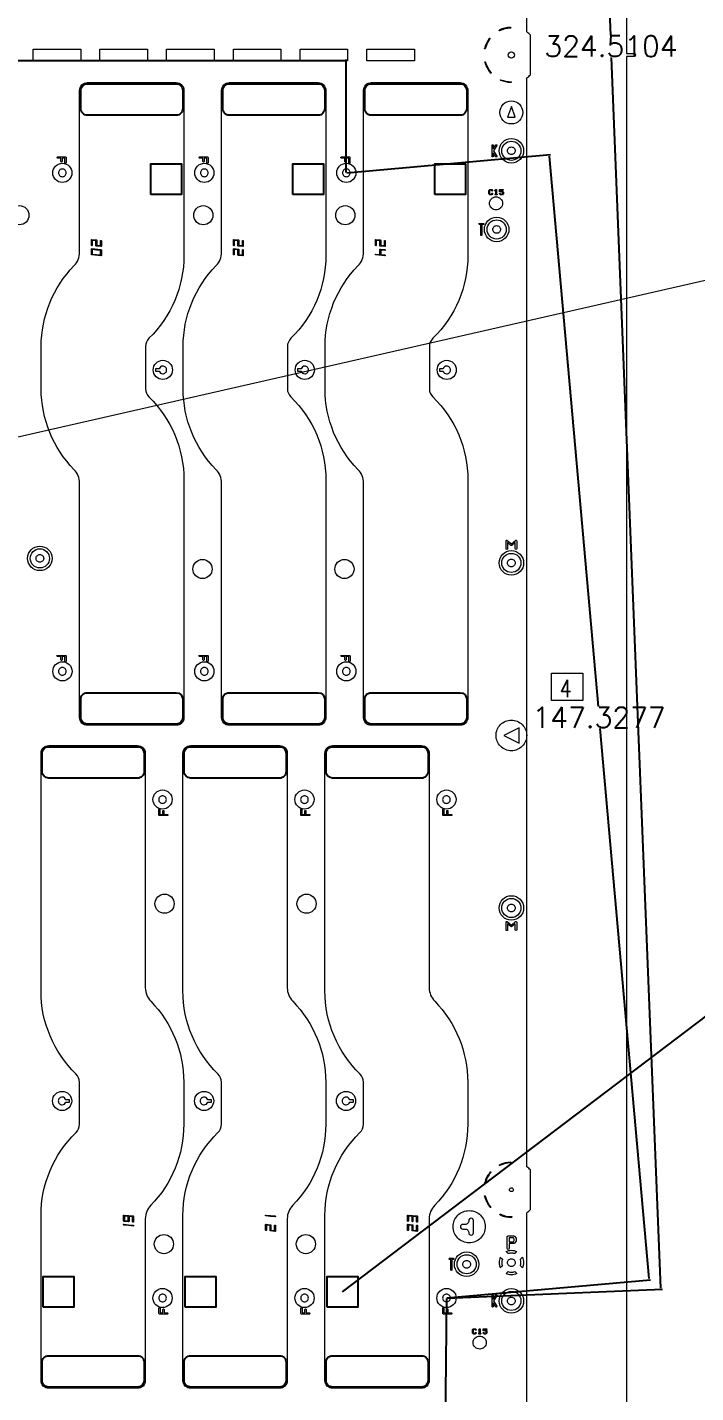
# Model space of a CAD drawing. Extents: x 2864 to 3941, y 2420 to 3182.
# Drawn here: x 3207.3 to 3294.5, y 2676.1 to 2854.1 of the extents above; entities that cross this region are included whole.
import ezdxf
from ezdxf.enums import TextEntityAlignment as Align

# ---------------------------------------------------------------- set-up
doc = ezdxf.new("R2010")
doc.units = 0
doc.layers.get('0').update_dxf_attribs({"lineweight": 0})
doc.layers.get('Defpoints').update_dxf_attribs({"lineweight": 0})
for name, color, linetype in [('barcodea-t_layer0', 1, 'Continuous'), ('susa-t_layer1', 2, 'Continuous'), ('序號', 1, 'Continuous')]:
    doc.layers.add(name, color=color, linetype=linetype)
doc.layers.add('備註', color=1, linetype='Continuous', lineweight=0)
doc.layers.add('尺寸線', color=3, linetype='Continuous', lineweight=0)
doc.styles.get("Standard").update_dxf_attribs({"font": 'SIMPLEX.SHX', "height": 2.7})
doc.dimstyles.get("Standard").update_dxf_attribs({"dimtxt": 6, "dimasz": 0.18, "dimexe": 0.18, "dimexo": 0.0625, "dimgap": 0.09, "dimtad": 0, "dimtih": 1, "dimtoh": 1, "dimdec": 4, "dimzin": 0, "dimdsep": 46, "dimtxsty": 'Standard', "dimcen": 0.09, "dimadec": 0, "dimazin": 0, "dimtfac": 1, "dimtdec": 4, "dimtofl": 0, "dimtmove": 0, "dimatfit": 3, "dimfxl": 0, "dimtolj": 1, "dimtzin": 0, "dimarcsym": 0})

# ---------------------------------------------------------------- blocks, each defined once
blk = doc.blocks.new('*D16')
at = {"layer": 'Defpoints', "color": 0, "linetype": 'Continuous'}
for p in [(3023.15, 2690.97), (3261.99, 2688.41), (3261.65, 2656.88)]:
    blk.add_point(p, dxfattribs=at)
at = {"layer": '尺寸線', "color": 0, "linetype": 'Continuous', "lineweight": -2}
for p, q in [((3023.15, 2690.91), (3022.81, 2659.26)), ((3261.99, 2688.35), (3261.65, 2656.7)), ((3022.99, 2659.44), (3132.88, 2658.26)), ((3261.47, 2656.88), (3151.58, 2658.06))]:
    blk.add_line(p, q, dxfattribs=at)
at = {"layer": '尺寸線', "color": 0, "linetype": 'Continuous'}
for points in [[(3022.99, 2659.47), (3022.99, 2659.41), (3022.81, 2659.44)], [(3261.47, 2656.85), (3261.47, 2656.91), (3261.65, 2656.88)]]:
    blk.add_solid(points, dxfattribs=at)
at = {"layer": '尺寸線', "color": 0, "linetype": 'Continuous', "insert": (3142.23, 2658.16), "char_height": 2.7, "attachment_point": 5}
blk.add_mtext('\\A1;238.8488', dxfattribs=at)
blk = doc.blocks.new('*D17')
at = {"layer": 'Defpoints', "color": 0, "linetype": 'Continuous'}
for p in [(3248.92, 2849.78), (3028.9, 2835.16), (3248.92, 2835.16)]:
    blk.add_point(p, dxfattribs=at)
at = {"layer": '尺寸線', "color": 0, "linetype": 'Continuous', "lineweight": -2}
for p, q in [((3028.9, 2835.22), (3028.9, 2849.96)), ((3029.08, 2849.78), (3129.56, 2849.78)), ((3248.74, 2849.78), (3148.26, 2849.78)), ((3248.92, 2835.22), (3248.92, 2849.96))]:
    blk.add_line(p, q, dxfattribs=at)
at = {"layer": '尺寸線', "color": 0, "linetype": 'Continuous'}
for points in [[(3029.08, 2849.81), (3029.08, 2849.75), (3028.9, 2849.78)], [(3248.74, 2849.75), (3248.74, 2849.81), (3248.92, 2849.78)]]:
    blk.add_solid(points, dxfattribs=at)
at = {"layer": '尺寸線', "color": 0, "linetype": 'Continuous', "insert": (3138.91, 2849.78), "char_height": 2.7, "attachment_point": 5}
blk.add_mtext('\\A1;220.0200', dxfattribs=at)
blk = doc.blocks.new('*D18')
at = {"layer": 'Defpoints', "color": 0, "linetype": 'Continuous'}
for p in [(3248.92, 2835.16), (3288.42, 2690.76), (3261.99, 2688.41)]:
    blk.add_point(p, dxfattribs=at)
at = {"layer": '尺寸線', "color": 0, "linetype": 'Continuous', "lineweight": -2}
for p, q in [((3248.98, 2835.16), (3275.53, 2837.53)), ((3275.37, 2837.33), (3281.76, 2765.58)), ((3288.4, 2690.94), (3282.01, 2762.7)), ((3262.05, 2688.42), (3288.59, 2690.78))]:
    blk.add_line(p, q, dxfattribs=at)
at = {"layer": '尺寸線', "color": 0, "linetype": 'Continuous'}
for points in [[(3275.4, 2837.33), (3275.34, 2837.33), (3275.35, 2837.51)], [(3288.37, 2690.94), (3288.43, 2690.95), (3288.42, 2690.76)]]:
    blk.add_solid(points, dxfattribs=at)
at = {"layer": '尺寸線', "color": 0, "linetype": 'Continuous', "insert": (3281.88, 2764.14), "char_height": 2.7, "attachment_point": 5}
blk.add_mtext('\\A1;147.3277', dxfattribs=at)
blk = doc.blocks.new('*D22')
at = {"layer": 'Defpoints', "color": 0, "linetype": 'Continuous'}
for p in [(3248.92, 3012.66), (3289.96, 2689.54), (3261.99, 2688.41)]:
    blk.add_point(p, dxfattribs=at)
at = {"layer": '尺寸線', "color": 0, "linetype": 'Continuous', "lineweight": -2}
for p, q in [((3248.98, 3012.66), (3277.08, 3013.79)), ((3276.9, 3013.61), (3283.37, 2853.1)), ((3289.95, 2689.72), (3283.49, 2850.22)), ((3262.05, 2688.41), (3290.14, 2689.55))]:
    blk.add_line(p, q, dxfattribs=at)
at = {"layer": '尺寸線', "color": 0, "linetype": 'Continuous'}
for points in [[(3276.93, 3013.61), (3276.87, 3013.6), (3276.9, 3013.79)], [(3289.92, 2689.72), (3289.98, 2689.72), (3289.96, 2689.54)]]:
    blk.add_solid(points, dxfattribs=at)
at = {"layer": '尺寸線', "color": 0, "linetype": 'Continuous', "insert": (3283.43, 2851.66), "char_height": 2.7, "attachment_point": 5}
blk.add_mtext('\\A1;324.5104', dxfattribs=at)

msp = doc.modelspace()

# ---------------------------------------------------------------- linework, layer by layer
for p, q in [((3270.44397, 2843.83176), (3269.94397, 2842.41755)), ((3270.94397, 2842.41755), (3270.44397, 2843.83176)), ((3269.94397, 2842.41755), (3270.94397, 2842.41755)), ((3271.44397, 2762.78466), (3269.44397, 2761.78466)), ((3271.44397, 2760.78466), (3271.44397, 2762.78466)), ((3269.44397, 2761.78466), (3271.44397, 2760.78466)), ((3271.88394, 2692.33715), (3271.61735, 2692.60374))]:
    msp.add_line(p, q)
at = {"linetype": 'Continuous'}
for points in [[(3272.44397, 2667.78466), (3272.44397, 2699.54133, 0.044688), (3272.94397, 2699.94429), (3272.94397, 2705.12502, 0.044688), (3272.44397, 2705.52798), (3272.44397, 2761.78466), (3272.44397, 2847.54133, 0.044688), (3272.94397, 2847.94429), (3272.94397, 2853.12502, 0.044688), (3272.44397, 2853.52798), (3272.44397, 2939.28466), (3272.44397, 3022.54133, 0.044688), (3272.94397, 3022.94429), (3272.94397, 3028.12502, 0.044688), (3272.44397, 3028.52798), (3272.44397, 3033.28466, -0.414215), (3271.19397, 3034.53466, -0.414215), (3272.44397, 3035.78466), (3272.44397, 3038.53466), (3018.44397, 3038.53466)], [(3285.44397, 3038.53466), (3285.44397, 2850.73466), (3286.44397, 2850.73466, -1), (3286.44397, 2850.33466), (3285.44397, 2850.33466), (3285.44397, 2662.53466)], [(3267.56586, 2852.69717, -1), (3267.64581, 2852.6371, 0.102768), (3267.03996, 2851.34874, -1), (3266.94271, 2851.372)], [(3270.33129, 2854.13289, -1), (3270.33442, 2854.03294, 0.105767), (3268.91278, 2853.68195, -1), (3268.86903, 2853.77187)], [(3266.97119, 2849.58609, -1), (3267.06766, 2849.61244, 0.112739), (3267.80273, 2848.23817, -1), (3267.72727, 2848.17255)], [(3267.92995, 2837.30918), (3267.92995, 2838.74957, -1), (3268.07995, 2838.74957), (3268.07995, 2838.27023)], [(3268.07995, 2838.27023), (3268.4399, 2838.79216, -1), (3268.56338, 2838.707), (3268.09605, 2838.02937), (3268.56338, 2837.35176, -1), (3268.4399, 2837.2666), (3268.07995, 2837.78852)], [(3268.07995, 2837.78852), (3268.07995, 2837.30918, -1), (3267.92995, 2837.30918)], [(3268.40087, 2832.81659), (3268.38689, 2832.80261, -1), (3268.31618, 2832.87332)], [(3268.45087, 2832.29128), (3268.35154, 2832.29128, -1), (3268.35154, 2832.39128), (3268.40087, 2832.39128), (3268.40087, 2832.81659)], [(3268.31618, 2832.87332), (3268.41536, 2832.9725, -0.669786), (3268.50088, 2832.9373), (3268.50088, 2832.39128), (3268.55021, 2832.39128, -1), (3268.55021, 2832.29128), (3268.45087, 2832.29128)], [(3269.75034, 2786.14728), (3269.75034, 2787.14066, -0.63678), (3269.91455, 2787.21732), (3270.44637, 2786.77414), (3270.97819, 2787.21732, -0.63678), (3271.1424, 2787.14066), (3271.1424, 2786.14728, -1), (3270.9424, 2786.14728), (3270.9424, 2786.92715)], [(3269.95034, 2786.92715), (3269.95034, 2786.14728, -1), (3269.75034, 2786.14728)], [(3270.9424, 2786.92715), (3270.51039, 2786.56715, -0.362064), (3270.38235, 2786.56715), (3269.95034, 2786.92715)], [(3224.481, 2751.41738), (3224.481, 2752.11275, -1), (3224.63099, 2752.11275), (3224.63099, 2751.49238), (3225.00252, 2751.49238), (3225.00252, 2751.9389, -1), (3225.15252, 2751.9389), (3225.15252, 2751.49238), (3225.59904, 2751.49238, -1), (3225.59904, 2751.34238), (3225.07752, 2751.34238)], [(3225.07752, 2751.34238), (3224.55599, 2751.34238, -0.414241), (3224.481, 2751.41738)], [(3242.991, 2751.41738), (3242.991, 2752.11275, -1), (3243.14099, 2752.11275), (3243.14099, 2751.49238), (3243.51252, 2751.49238), (3243.51252, 2751.9389, -1), (3243.66252, 2751.9389), (3243.66252, 2751.49238), (3244.10904, 2751.49238, -1), (3244.10904, 2751.34238), (3243.58752, 2751.34238)], [(3243.58752, 2751.34238), (3243.06599, 2751.34238, -0.414241), (3242.991, 2751.41738)], [(3261.50099, 2751.41738), (3261.50099, 2752.11275, -1), (3261.65099, 2752.11275), (3261.65099, 2751.49238), (3262.02252, 2751.49238), (3262.02252, 2751.9389, -1), (3262.17252, 2751.9389), (3262.17252, 2751.49238), (3262.61904, 2751.49238, -1), (3262.61904, 2751.34238), (3262.09752, 2751.34238)], [(3262.09752, 2751.34238), (3261.576, 2751.34238, -0.414241), (3261.50099, 2751.41738)], [(3269.75034, 2736.42865), (3269.75034, 2737.42203, -0.63678), (3269.91455, 2737.49869), (3270.44637, 2737.05551), (3270.97819, 2737.49869, -0.63678), (3271.1424, 2737.42203), (3271.1424, 2736.42865, -1), (3270.9424, 2736.42865), (3270.9424, 2737.20853)], [(3269.95034, 2737.20853), (3269.95034, 2736.42865, -1), (3269.75034, 2736.42865)], [(3270.9424, 2737.20853), (3270.51039, 2736.84852, -0.362064), (3270.38235, 2736.84852), (3269.95034, 2737.20853)], [(3270.35461, 2706.13354, -1), (3270.35709, 2706.03357, 0.104159), (3268.95331, 2705.70135, -1), (3268.91072, 2705.79182)], [(3267.69669, 2704.86112, -1), (3267.773, 2704.79649, 0.110712), (3267.06305, 2703.43985, -1), (3266.96645, 2703.46571)], [(3266.94592, 2701.68399, -1), (3267.04309, 2701.70762, 0.113199), (3267.74332, 2700.30834, -1), (3267.66616, 2700.24473)], [(3268.9796, 2699.24595, -1), (3269.02028, 2699.3373, 0.107328), (3270.47461, 2699.03479, -1), (3270.47548, 2698.93479)], [(3269.74647, 2694.47462, -0.113254), (3270.44397, 2694.63466, -0.113254), (3271.14147, 2694.47462)], [(3271.14147, 2694.47462), (3270.87489, 2694.20803, 0.088223), (3270.44397, 2694.28466, 0.088221), (3270.01306, 2694.20803), (3269.74647, 2694.47462)], [(3269.00401, 2693.73216), (3269.2706, 2693.46557, 0.088223), (3269.19397, 2693.03466, 0.088221), (3269.2706, 2692.60374), (3269.00401, 2692.33715)], [(3271.61735, 2692.60374, 0.088223), (3271.69397, 2693.03466, 0.088221), (3271.61735, 2693.46557), (3271.88394, 2693.73216)], [(3271.88394, 2693.73216, -0.113254), (3272.04397, 2693.03466, -0.113254), (3271.88394, 2692.33715)], [(3269.74647, 2691.5947), (3270.01306, 2691.86128, 0.088223), (3270.44397, 2691.78466, 0.088221), (3270.87489, 2691.86128), (3271.14147, 2691.5947)], [(3271.14147, 2691.5947, -0.113255), (3270.44397, 2691.43466, -0.113253), (3269.74647, 2691.5947)], [(3224.48643, 2686.40394), (3224.48643, 2687.0993, -1), (3224.63643, 2687.0993), (3224.63643, 2686.47894), (3225.00796, 2686.47894), (3225.00796, 2686.92546, -1), (3225.15796, 2686.92546), (3225.15796, 2686.47894), (3225.60448, 2686.47894, -1), (3225.60448, 2686.32894), (3225.08296, 2686.32894)], [(3242.99643, 2686.40394), (3242.99643, 2687.0993, -1), (3243.14644, 2687.0993), (3243.14644, 2686.47894), (3243.51796, 2686.47894), (3243.51796, 2686.92546, -1), (3243.66796, 2686.92546), (3243.66796, 2686.47894), (3244.11448, 2686.47894, -1), (3244.11448, 2686.32894), (3243.59296, 2686.32894)], [(3261.50643, 2686.40394), (3261.50643, 2687.0993, -1), (3261.65643, 2687.0993), (3261.65643, 2686.47894), (3262.02796, 2686.47894), (3262.02796, 2686.92546, -1), (3262.17796, 2686.92546), (3262.17796, 2686.47894), (3262.62448, 2686.47894, -1), (3262.62448, 2686.32894), (3262.10296, 2686.32894)], [(3267.92995, 2687.30918), (3267.92995, 2688.74958, -1), (3268.07995, 2688.74958), (3268.07995, 2688.27023)], [(3268.07995, 2687.78852), (3268.07995, 2687.30918, -1), (3267.92995, 2687.30918)], [(3268.07995, 2688.27023), (3268.4399, 2688.79215, -1), (3268.56338, 2688.707), (3268.09605, 2688.02937), (3268.56338, 2687.35176, -1), (3268.4399, 2687.2666), (3268.07995, 2687.78852)], [(3225.08296, 2686.32894), (3224.56144, 2686.32894, -0.414241), (3224.48643, 2686.40394)], [(3243.59296, 2686.32894), (3243.07144, 2686.32894, -0.414241), (3242.99643, 2686.40394)], [(3262.10296, 2686.32894), (3261.58144, 2686.32894, -0.414241), (3261.50643, 2686.40394)], [(3266.31592, 2683.71884), (3266.21658, 2683.71884, -1), (3266.21658, 2683.81884), (3266.26592, 2683.81884), (3266.26592, 2684.24415)], [(3266.26592, 2684.24415), (3266.25194, 2684.23017, -1), (3266.18123, 2684.30088)], [(3266.18123, 2684.30088), (3266.28041, 2684.40006, -0.669786), (3266.36592, 2684.36486), (3266.36592, 2683.81884), (3266.41526, 2683.81884, -1), (3266.41526, 2683.71884), (3266.31592, 2683.71884)]]:
    msp.add_lwpolyline(points, format="xyb", dxfattribs=at)
for points in [[(3208.09397, 2849.78466), (3208.09397, 2851.28466), (3214.29397, 2851.28466), (3214.29397, 2849.78466)], [(3216.79397, 2849.78466), (3216.79397, 2851.28466), (3222.99397, 2851.28466), (3222.99397, 2849.78466)], [(3225.49397, 2849.78466), (3225.49397, 2851.28466), (3231.69397, 2851.28466), (3231.69397, 2849.78466)], [(3234.19397, 2849.78466), (3234.19397, 2851.28466), (3240.39397, 2851.28466), (3240.39397, 2849.78466)], [(3242.89397, 2849.78466), (3242.89397, 2851.28466), (3249.09397, 2851.28466), (3249.09397, 2849.78466)], [(3251.59397, 2849.78466), (3251.59397, 2851.28466), (3257.79397, 2851.28466), (3257.79397, 2849.78466)], [(3215.80783, 2824.56405), (3216.34285, 2824.51209), (3216.86627, 2824.46126), (3216.86627, 2825.04162), (3216.33125, 2825.09357), (3215.80783, 2825.14441)], [(3220.00168, 2698.5277), (3220.4709, 2698.48213), (3220.4709, 2699.06249), (3220.00168, 2699.10806)], [(3270.13823, 2695.76215), (3270.70282, 2695.76215), (3270.82803, 2695.92796), (3270.82803, 2696.09564), (3270.70282, 2696.26145), (3270.13823, 2696.26145)]]:
    msp.add_lwpolyline(points, close=True, dxfattribs=at)
for points in [[(3270.04397, 2850.53466, -0.414218), (3270.44397, 2850.93466, -0.414218), (3270.84397, 2850.53466, -0.414218), (3270.44397, 2850.13466, -0.414218)], [(3209.1358, 2807.00314), (3209.1358, 2812.503, -0.196007), (3213.43961, 2823.06029, 0.196009), (3214.1523, 2824.80803), (3214.1523, 2845.92457, -0.414215), (3215.1523, 2846.92457), (3226.75223, 2846.92457, -0.414215), (3227.75222, 2845.92457), (3227.75222, 2824.3935, -0.202321), (3223.18872, 2813.57704, 0.202214), (3222.73572, 2812.503), (3222.73572, 2807.00314, 0.202309), (3223.18911, 2805.92872, -0.202312), (3227.75222, 2795.11264), (3227.75222, 2764.10457, -0.414215), (3226.75223, 2763.10457), (3215.1523, 2763.10457, -0.414215), (3214.1523, 2764.10457), (3214.1523, 2794.69811, 0.196013), (3213.43958, 2796.44588, -0.196007)], [(3227.6458, 2807.00314), (3227.6458, 2812.503, -0.196007), (3231.94961, 2823.06029, 0.196009), (3232.6623, 2824.80803), (3232.6623, 2845.92457, -0.414215), (3233.6623, 2846.92457), (3245.26222, 2846.92457, -0.414215), (3246.26222, 2845.92457), (3246.26222, 2824.3935, -0.202321), (3241.69873, 2813.57704, 0.202214), (3241.24572, 2812.503), (3241.24572, 2807.00314, 0.202309), (3241.69911, 2805.92872, -0.202312), (3246.26222, 2795.11264), (3246.26222, 2764.10457, -0.414215), (3245.26222, 2763.10457), (3233.6623, 2763.10457, -0.414215), (3232.6623, 2764.10457), (3232.6623, 2794.69811, 0.196013), (3231.94958, 2796.44588, -0.196007)], [(3246.1558, 2807.00314), (3246.1558, 2812.503, -0.196007), (3250.45961, 2823.06029, 0.196009), (3251.1723, 2824.80803), (3251.1723, 2845.92457, -0.414215), (3252.1723, 2846.92457), (3263.77222, 2846.92457, -0.414215), (3264.77222, 2845.92457), (3264.77222, 2824.3935, -0.202321), (3260.20872, 2813.57704, 0.202214), (3259.75572, 2812.503), (3259.75572, 2807.00314, 0.202309), (3260.20911, 2805.92872, -0.202312), (3264.77222, 2795.11264), (3264.77222, 2764.10457, -0.414215), (3263.77222, 2763.10457), (3252.1723, 2763.10457, -0.414215), (3251.1723, 2764.10457), (3251.1723, 2794.69811, 0.196013), (3250.45958, 2796.44588, -0.196007)], [(3269.05283, 2847.21431, -1), (3269.09147, 2847.30654, 0.095675), (3270.39068, 2847.03506, -1), (3270.38916, 2846.93507, -0.095675)], [(3268.94397, 2843.03466, -0.414215), (3270.44397, 2844.53466, -0.414215), (3271.94397, 2843.03466, -0.414215), (3270.44397, 2841.53466, -0.414215)], [(3269.94397, 2838.03466, -0.414217), (3270.44397, 2838.53466, -0.414217), (3270.94397, 2838.03466, -0.414217), (3270.44397, 2837.53466, -0.414217)], [(3211.26346, 2837.09038, -1), (3211.26346, 2837.24038), (3211.78498, 2837.24038), (3212.30651, 2837.24038, -0.414241), (3212.38151, 2837.16538), (3212.38151, 2836.47001, -1), (3212.23151, 2836.47001), (3212.23151, 2837.09038), (3211.85998, 2837.09038), (3211.85998, 2836.64386, -1), (3211.70998, 2836.64386), (3211.70998, 2837.09038)], [(3229.77346, 2837.09038, -1), (3229.77346, 2837.24038), (3230.29498, 2837.24038), (3230.81651, 2837.24038, -0.414241), (3230.89151, 2837.16538), (3230.89151, 2836.47001, -1), (3230.74151, 2836.47001), (3230.74151, 2837.09038), (3230.36998, 2837.09038), (3230.36998, 2836.64386, -1), (3230.21998, 2836.64386), (3230.21998, 2837.09038)], [(3248.28346, 2837.09038, -1), (3248.28346, 2837.24038), (3248.80498, 2837.24038), (3249.32651, 2837.24038, -0.414241), (3249.40151, 2837.16538), (3249.40151, 2836.47001, -1), (3249.25151, 2836.47001), (3249.25151, 2837.09038), (3248.87999, 2837.09038), (3248.87999, 2836.64386, -1), (3248.72999, 2836.64386), (3248.72999, 2837.09038)], [(3211.40203, 2835.15833, 0.414217), (3211.90203, 2834.65834, 0.414217), (3212.40203, 2835.15833, 0.414217), (3211.90203, 2835.65833, 0.414217)], [(3229.91203, 2835.15833, 0.414217), (3230.41203, 2834.65834, 0.414217), (3230.91203, 2835.15833, 0.414217), (3230.41203, 2835.65833, 0.414217)], [(3248.42203, 2835.15833, 0.414217), (3248.92203, 2834.65834, 0.414217), (3249.42203, 2835.15833, 0.414217), (3248.92203, 2835.65833, 0.414217)], [(3267.5022, 2832.44062), (3267.5022, 2832.83796, -0.200121), (3267.517, 2832.87348), (3267.61603, 2832.9725, -0.200121), (3267.65154, 2832.9873), (3267.85021, 2832.9873, -0.200121), (3267.88572, 2832.9725), (3267.9849, 2832.87332, -1), (3267.9142, 2832.80261), (3267.8295, 2832.8873), (3267.67225, 2832.8873), (3267.6022, 2832.81726), (3267.6022, 2832.46132), (3267.67225, 2832.39128), (3267.8295, 2832.39128), (3267.9142, 2832.47597, -1), (3267.9849, 2832.40526), (3267.88572, 2832.30608, -0.200121), (3267.85021, 2832.29128), (3267.65154, 2832.29128, -0.200121), (3267.61603, 2832.30608), (3267.517, 2832.4051, -0.200121)], [(3267.59563, 2831.17463, -0.414215), (3268.44563, 2832.02463, -0.414215), (3269.29563, 2831.17463, -0.414215), (3268.44563, 2830.32463, -0.414215)], [(3268.9022, 2832.73863), (3268.9022, 2832.9373, -0.414253), (3268.9522, 2832.9873), (3269.34955, 2832.9873, -1), (3269.34955, 2832.8873), (3269.0022, 2832.8873), (3269.0022, 2832.78863), (3269.25021, 2832.78863, -0.200121), (3269.28572, 2832.77383), (3269.38475, 2832.6748, -0.200121), (3269.39955, 2832.63929), (3269.39955, 2832.44062, -0.200121), (3269.38475, 2832.4051), (3269.28572, 2832.30608, -0.200121), (3269.25021, 2832.29128), (3269.05154, 2832.29128, -0.200121), (3269.01603, 2832.30608), (3268.91684, 2832.40526, -1), (3268.98756, 2832.47597), (3269.07225, 2832.39128), (3269.2295, 2832.39128), (3269.29955, 2832.46132), (3269.29955, 2832.61858), (3269.2295, 2832.68863), (3268.9522, 2832.68863, -0.414253)], [(3205.04894, 2829.62883, -0.414215), (3206.29894, 2830.87883, -0.414215), (3207.54894, 2829.62883, -0.414215), (3206.29894, 2828.37883, -0.414215)], [(3229.02894, 2829.62883, -0.414215), (3230.27894, 2830.87883, -0.414215), (3231.52894, 2829.62883, -0.414215), (3230.27894, 2828.37883, -0.414215)], [(3247.53894, 2829.62883, -0.414215), (3248.78894, 2830.87883, -0.414215), (3250.03894, 2829.62883, -0.414215), (3248.78894, 2828.37883, -0.414215)], [(3266.28524, 2828.41422, -1), (3266.28524, 2828.56421), (3266.53358, 2828.56421), (3266.78193, 2828.56421, -1), (3266.78193, 2828.41422), (3266.60859, 2828.41422), (3266.60859, 2827.04882, -1), (3266.45859, 2827.04882), (3266.45859, 2828.41422)], [(3268.02426, 2827.7743, -0.414217), (3268.52426, 2828.2743, -0.414217), (3269.02426, 2827.7743, -0.414217), (3268.52426, 2827.2743, -0.414217)], [(3215.68783, 2825.70959), (3215.68783, 2826.41017, -0.444611), (3215.75363, 2826.47023), (3216.34285, 2826.41301, -0.387811), (3216.39705, 2826.35295), (3216.39705, 2825.70683), (3216.86627, 2825.66126), (3216.86627, 2826.29608, -1), (3216.98627, 2826.29608), (3216.98627, 2825.59549, -0.444611), (3216.92047, 2825.53543), (3216.33125, 2825.59265, -0.387811), (3216.27705, 2825.65271), (3216.27705, 2826.29884), (3215.80783, 2826.3444), (3215.80783, 2825.70959, -1)], [(3234.19783, 2825.70959), (3234.19783, 2826.41017, -0.444611), (3234.26363, 2826.47023), (3234.85285, 2826.41301, -0.387811), (3234.90705, 2826.35295), (3234.90705, 2825.70683), (3235.37627, 2825.66126), (3235.37627, 2826.29608, -1), (3235.49627, 2826.29608), (3235.49627, 2825.59549, -0.444611), (3235.43047, 2825.53543), (3234.84125, 2825.59265, -0.387811), (3234.78705, 2825.65271), (3234.78705, 2826.29884), (3234.31783, 2826.3444), (3234.31783, 2825.70959, -1)], [(3252.70783, 2825.70959), (3252.70783, 2826.41017, -0.444611), (3252.77363, 2826.47023), (3253.36285, 2826.41301, -0.387811), (3253.41705, 2826.35295), (3253.41705, 2825.70683), (3253.88627, 2825.66126), (3253.88627, 2826.29608, -1), (3254.00627, 2826.29608), (3254.00627, 2825.59549, -0.444611), (3253.94047, 2825.53543), (3253.35125, 2825.59265, -0.387811), (3253.29705, 2825.65271), (3253.29705, 2826.29884), (3252.82783, 2826.3444), (3252.82783, 2825.70959, -1)], [(3215.68783, 2824.50993), (3215.68783, 2825.21017, -0.444611), (3215.75363, 2825.27023), (3216.93207, 2825.1558, -0.387811), (3216.98627, 2825.09573), (3216.98627, 2824.3955, -0.444611), (3216.92047, 2824.33543), (3215.74203, 2824.44987, -0.387811)], [(3234.19783, 2824.50959), (3234.19783, 2825.21017, -0.444611), (3234.26363, 2825.27023), (3234.85285, 2825.21302, -0.387811), (3234.90705, 2825.15295), (3234.90705, 2824.50683), (3235.37627, 2824.46126), (3235.37627, 2825.09608, -1), (3235.49627, 2825.09608), (3235.49627, 2824.3955, -0.444611), (3235.43047, 2824.33543), (3234.84125, 2824.39265, -0.387811), (3234.78705, 2824.45271), (3234.78705, 2825.09884), (3234.31783, 2825.14441), (3234.31783, 2824.50959, -1)], [(3252.76203, 2824.44987, -1), (3252.77363, 2824.56931), (3253.29705, 2824.51848), (3253.29705, 2825.15295, -0.444611), (3253.36285, 2825.21302), (3253.95207, 2825.1558, -1), (3253.94047, 2825.03636), (3253.41705, 2825.08719), (3253.41705, 2824.50683), (3253.95207, 2824.45487, -1), (3253.94047, 2824.33543)], [(3223.74776, 2809.45611, -0.414215), (3224.99776, 2810.70611, -0.414215), (3226.24776, 2809.45611, -0.414215), (3224.99776, 2808.2061, -0.414215)], [(3242.25776, 2809.45611, -0.414215), (3243.50776, 2810.70611, -0.414215), (3244.75776, 2809.45611, -0.414215), (3243.50776, 2808.2061, -0.414215)], [(3260.76776, 2809.45611, -0.414215), (3262.01776, 2810.70611, -0.414215), (3263.26776, 2809.45611, -0.414215), (3262.01776, 2808.2061, -0.414215)], [(3224.04661, 2809.3061), (3224.52079, 2809.3061, 0.327544), (3224.99776, 2808.95611, 0.414217), (3225.49776, 2809.45611, 0.414217), (3224.99776, 2809.95611, 0.327542), (3224.52079, 2809.60611), (3224.04661, 2809.60611)], [(3242.55661, 2809.3061), (3243.03079, 2809.3061, 0.327544), (3243.50776, 2808.95611, 0.414217), (3244.00776, 2809.45611, 0.414217), (3243.50776, 2809.95611, 0.327542), (3243.03079, 2809.60611), (3242.55661, 2809.60611)], [(3261.06661, 2809.3061), (3261.54079, 2809.3061, 0.327544), (3262.01776, 2808.95611, 0.414217), (3262.51776, 2809.45611, 0.414217), (3262.01776, 2809.95611, 0.327542), (3261.54079, 2809.60611), (3261.06661, 2809.60611)], [(3208.46484, 2784.87594, -0.414217), (3208.96484, 2785.37594, -0.414217), (3209.46484, 2784.87594, -0.414217), (3208.96484, 2784.37594, -0.414217)], [(3228.91973, 2783.49174, -0.414215), (3230.16973, 2784.74173, -0.414215), (3231.41973, 2783.49174, -0.414215), (3230.16973, 2782.24174, -0.414215)], [(3247.42973, 2783.49174, -0.414215), (3248.67973, 2784.74173, -0.414215), (3249.92973, 2783.49174, -0.414215), (3248.67973, 2782.24174, -0.414215)], [(3269.94397, 2784.28466, -0.414217), (3270.44397, 2784.78466, -0.414217), (3270.94397, 2784.28466, -0.414217), (3270.44397, 2783.78466, -0.414217)], [(3211.2689, 2772.07693, -1), (3211.2689, 2772.22693), (3211.79043, 2772.22693), (3212.31195, 2772.22693, -0.414241), (3212.38695, 2772.15194), (3212.38695, 2771.45657, -1), (3212.23695, 2771.45657), (3212.23695, 2772.07693), (3211.86542, 2772.07693), (3211.86542, 2771.63041, -1), (3211.71543, 2771.63041), (3211.71543, 2772.07693)], [(3229.7789, 2772.07693, -1), (3229.7789, 2772.22693), (3230.30042, 2772.22693), (3230.82195, 2772.22693, -0.414241), (3230.89695, 2772.15194), (3230.89695, 2771.45657, -1), (3230.74695, 2771.45657), (3230.74695, 2772.07693), (3230.37543, 2772.07693), (3230.37543, 2771.63041, -1), (3230.22543, 2771.63041), (3230.22543, 2772.07693)], [(3248.2889, 2772.07693, -1), (3248.2889, 2772.22693), (3248.81042, 2772.22693), (3249.33195, 2772.22693, -0.414241), (3249.40695, 2772.15194), (3249.40695, 2771.45657, -1), (3249.25695, 2771.45657), (3249.25695, 2772.07693), (3248.88542, 2772.07693), (3248.88542, 2771.63041, -1), (3248.73542, 2771.63041), (3248.73542, 2772.07693)], [(3211.40747, 2770.14489, 0.414217), (3211.90747, 2769.64489, 0.414217), (3212.40747, 2770.14489, 0.414217), (3211.90747, 2770.64489, 0.414217)], [(3229.91747, 2770.14489, 0.414217), (3230.41747, 2769.64489, 0.414217), (3230.91747, 2770.14489, 0.414217), (3230.41747, 2770.64489, 0.414217)], [(3248.42747, 2770.14489, 0.414217), (3248.92747, 2769.64489, 0.414217), (3249.42747, 2770.14489, 0.414217), (3248.92747, 2770.64489, 0.414217)], [(3268.44397, 2761.78466, -0.414214), (3270.44397, 2763.78466, -0.414214), (3272.44397, 2761.78466, -0.414214), (3270.44397, 2759.78466, -0.414214)], [(3209.11572, 2677.64474), (3209.11572, 2699.17582, -0.202321), (3213.67922, 2709.99228, 0.202214), (3214.13222, 2711.06632), (3214.13222, 2716.56618, 0.202309), (3213.67883, 2717.6406, -0.202312), (3209.11572, 2728.45668), (3209.11572, 2759.46475, -0.414215), (3210.11572, 2760.46475), (3221.71565, 2760.46475, -0.414215), (3222.71564, 2759.46475), (3222.71564, 2728.87121, 0.196013), (3223.42837, 2727.12344, -0.196007), (3227.73215, 2716.56618), (3227.73215, 2711.06632, -0.196007), (3223.42834, 2700.50903, 0.196009), (3222.71564, 2698.76129), (3222.71564, 2677.64474, -0.414215), (3221.71565, 2676.64475), (3210.11572, 2676.64475, -0.414215)], [(3227.62572, 2677.64474), (3227.62572, 2699.17582, -0.202321), (3232.18922, 2709.99228, 0.202214), (3232.64222, 2711.06632), (3232.64222, 2716.56618, 0.202309), (3232.18883, 2717.6406, -0.202312), (3227.62572, 2728.45668), (3227.62572, 2759.46475, -0.414215), (3228.62572, 2760.46475), (3240.22565, 2760.46475, -0.414215), (3241.22565, 2759.46475), (3241.22565, 2728.87121, 0.196013), (3241.93837, 2727.12344, -0.196007), (3246.24214, 2716.56618), (3246.24214, 2711.06632, -0.196007), (3241.93834, 2700.50903, 0.196009), (3241.22565, 2698.76129), (3241.22565, 2677.64474, -0.414215), (3240.22565, 2676.64475), (3228.62572, 2676.64475, -0.414215)], [(3246.13572, 2677.64474), (3246.13572, 2699.17582, -0.202321), (3250.69922, 2709.99228, 0.202214), (3251.15222, 2711.06632), (3251.15222, 2716.56618, 0.202309), (3250.69883, 2717.6406, -0.202312), (3246.13572, 2728.45668), (3246.13572, 2759.46475, -0.414215), (3247.13572, 2760.46475), (3258.73565, 2760.46475, -0.414215), (3259.73565, 2759.46475), (3259.73565, 2728.87121, 0.196013), (3260.44837, 2727.12344, -0.196007), (3264.75215, 2716.56618), (3264.75215, 2711.06632, -0.196007), (3260.44834, 2700.50903, 0.196009), (3259.73565, 2698.76129), (3259.73565, 2677.64474, -0.414215), (3258.73565, 2676.64475), (3247.13572, 2676.64475, -0.414215)], [(3224.46048, 2753.42443, 0.414217), (3224.96048, 2752.92443, 0.414217), (3225.46048, 2753.42443, 0.414217), (3224.96048, 2753.92443, 0.414217)], [(3242.97048, 2753.42443, 0.414217), (3243.47048, 2752.92443, 0.414217), (3243.97048, 2753.42443, 0.414217), (3243.47048, 2753.92443, 0.414217)], [(3261.48048, 2753.42443, 0.414217), (3261.98048, 2752.92443, 0.414217), (3262.48048, 2753.42443, 0.414217), (3261.98048, 2753.92443, 0.414217)], [(3223.97842, 2739.83895, -0.414215), (3225.22842, 2741.08895, -0.414215), (3226.47842, 2739.83895, -0.414215), (3225.22842, 2738.58895, -0.414215)], [(3242.48842, 2739.83895, -0.414215), (3243.73842, 2741.08895, -0.414215), (3244.98842, 2739.83895, -0.414215), (3243.73842, 2738.58895, -0.414215)], [(3269.94397, 2739.28466, -0.414217), (3270.44397, 2739.78466, -0.414217), (3270.94397, 2739.28466, -0.414217), (3270.44397, 2738.78466, -0.414217)], [(3210.62019, 2714.11321, -0.414215), (3211.87019, 2715.36321, -0.414215), (3213.12019, 2714.11321, -0.414215), (3211.87019, 2712.86321, -0.414215)], [(3211.37019, 2714.11321, 0.414217), (3211.87019, 2713.61321, 0.327542), (3212.34716, 2713.96321), (3212.82133, 2713.96321), (3212.82133, 2714.26321), (3212.34716, 2714.26321, 0.327544), (3211.87019, 2714.61321, 0.414217)], [(3229.13019, 2714.11321, -0.414215), (3230.38019, 2715.36321, -0.414215), (3231.63019, 2714.11321, -0.414215), (3230.38019, 2712.86321, -0.414215)], [(3229.88019, 2714.11321, 0.414217), (3230.38019, 2713.61321, 0.327542), (3230.85716, 2713.96321), (3231.33133, 2713.96321), (3231.33133, 2714.26321), (3230.85716, 2714.26321, 0.327544), (3230.38019, 2714.61321, 0.414217)], [(3247.64019, 2714.11321, -0.414215), (3248.89019, 2715.36321, -0.414215), (3250.14019, 2714.11321, -0.414215), (3248.89019, 2712.86321, -0.414215)], [(3248.39019, 2714.11321, 0.414217), (3248.89019, 2713.61321, 0.327542), (3249.36716, 2713.96321), (3249.84133, 2713.96321), (3249.84133, 2714.26321), (3249.36716, 2714.26321, 0.327544), (3248.89019, 2714.61321, 0.414217)], [(3270.19397, 2702.53466, -0.414222), (3270.44397, 2702.78466, -0.414222), (3270.69397, 2702.53466, -0.414222), (3270.44397, 2702.28466, -0.414222)], [(3262.84516, 2697.71432, -0.414215), (3264.94516, 2699.81432, -0.414215), (3267.04516, 2697.71432, -0.414215), (3264.94516, 2695.61432, -0.414215)], [(3219.88168, 2698.47358), (3219.88168, 2699.17382, -0.444611), (3219.94748, 2699.23389), (3221.12591, 2699.11945, -0.387811), (3221.18011, 2699.05939), (3221.18011, 2698.3588, -1), (3221.06012, 2698.3588), (3221.06012, 2699.00527), (3220.5909, 2699.05084), (3220.5909, 2698.41637, -0.444611), (3220.5251, 2698.3563), (3219.93588, 2698.41352, -0.387811)], [(3219.93588, 2697.91445, -1), (3219.94748, 2698.03389), (3220.5367, 2697.97667), (3221.12591, 2697.91945, -1), (3221.11431, 2697.80001), (3220.5251, 2697.85723)], [(3238.44588, 2699.11445, -1), (3238.45748, 2699.23389), (3239.0467, 2699.17667), (3239.63591, 2699.11945, -1), (3239.62431, 2699.00001), (3239.0351, 2699.05723)], [(3238.39168, 2697.27324), (3238.39168, 2697.97382, -0.444611), (3238.45748, 2698.03389), (3239.0467, 2697.97667, -0.387811), (3239.1009, 2697.9166), (3239.1009, 2697.27048), (3239.57011, 2697.22491), (3239.57011, 2697.85973, -1), (3239.69011, 2697.85973), (3239.69011, 2697.15915, -0.444611), (3239.62431, 2697.09908), (3239.0351, 2697.1563, -0.387811), (3238.9809, 2697.21637), (3238.9809, 2697.86249), (3238.51168, 2697.90806), (3238.51168, 2697.27324, -1)], [(3256.90168, 2698.47324), (3256.90168, 2699.17382, -0.444611), (3256.96748, 2699.23389), (3258.14591, 2699.11945, -0.387811), (3258.20011, 2699.05939), (3258.20011, 2698.3588, -1), (3258.08011, 2698.3588), (3258.08011, 2699.00527), (3257.6109, 2699.05084), (3257.6109, 2698.41602, -1), (3257.4909, 2698.41602), (3257.4909, 2699.06249), (3257.02168, 2699.10806), (3257.02168, 2698.47324, -1)], [(3256.90168, 2697.27324), (3256.90168, 2697.97382, -0.444611), (3256.96748, 2698.03389), (3257.5567, 2697.97667, -0.387811), (3257.6109, 2697.9166), (3257.6109, 2697.27048), (3258.08011, 2697.22491), (3258.08011, 2697.85973, -1), (3258.20011, 2697.85973), (3258.20011, 2697.15915, -0.444611), (3258.13431, 2697.09908), (3257.5451, 2697.1563, -0.387811), (3257.4909, 2697.21637), (3257.4909, 2697.86249), (3257.02168, 2697.90806), (3257.02168, 2697.27324, -1)], [(3264.09516, 2697.41432), (3264.39516, 2697.41432, -0.414217), (3264.89516, 2696.91432, 1), (3265.49516, 2696.91432), (3265.49516, 2698.51432, 1), (3264.89516, 2698.51432, -0.414217), (3264.39516, 2698.01432), (3264.09516, 2698.01432, 1)], [(3223.89058, 2695.44552, -0.414215), (3225.14058, 2696.69552, -0.414215), (3226.39058, 2695.44552, -0.414215), (3225.14058, 2694.19552, -0.414215)], [(3242.40058, 2695.44552, -0.414215), (3243.65058, 2696.69552, -0.414215), (3244.90058, 2695.44552, -0.414215), (3243.65058, 2694.19552, -0.414215)], [(3269.88823, 2694.88785), (3269.88823, 2695.63715), (3269.88823, 2696.38645, -0.414226), (3270.01323, 2696.51145), (3270.76507, 2696.51145, -0.235848), (3270.865, 2696.46154), (3271.05261, 2696.21309, -0.163746), (3271.07803, 2696.13753), (3271.07803, 2695.88607, -0.163734), (3271.05261, 2695.81051), (3270.865, 2695.56206, -0.23584), (3270.76507, 2695.51215), (3270.13823, 2695.51215), (3270.13823, 2694.88785, -1)], [(3262.37343, 2693.45586, -1), (3262.37343, 2693.60586), (3262.62177, 2693.60586), (3262.87012, 2693.60586, -1), (3262.87012, 2693.45586), (3262.69677, 2693.45586), (3262.69677, 2692.09046, -1), (3262.54677, 2692.09046), (3262.54677, 2693.45586)], [(3264.11245, 2692.81594, -0.414217), (3264.61245, 2693.31594, -0.414217), (3265.11245, 2692.81594, -0.414217), (3264.61245, 2692.31594, -0.414217)], [(3269.94397, 2693.03466, -0.414217), (3270.44397, 2693.53466, -0.414217), (3270.94397, 2693.03466, -0.414217), (3270.44397, 2692.53466, -0.414217)], [(3224.46592, 2688.41098, 0.414217), (3224.96592, 2687.91098, 0.414217), (3225.46592, 2688.41098, 0.414217), (3224.96592, 2688.91098, 0.414217)], [(3242.97592, 2688.41098, 0.414217), (3243.47592, 2687.91098, 0.414217), (3243.97592, 2688.41098, 0.414217), (3243.47592, 2688.91098, 0.414217)], [(3261.48592, 2688.41098, 0.414217), (3261.98592, 2687.91098, 0.414217), (3262.48592, 2688.41098, 0.414217), (3261.98592, 2688.91098, 0.414217)], [(3269.94397, 2688.03466, -0.414217), (3270.44397, 2688.53466, -0.414217), (3270.94397, 2688.03466, -0.414217), (3270.44397, 2687.53466, -0.414217)], [(3265.36725, 2683.86817), (3265.36725, 2684.26552, -0.200121), (3265.38205, 2684.30103), (3265.48108, 2684.40006, -0.200121), (3265.51658, 2684.41486), (3265.71526, 2684.41486, -0.200121), (3265.75077, 2684.40006), (3265.84995, 2684.30088, -1), (3265.77924, 2684.23017), (3265.69455, 2684.31486), (3265.53729, 2684.31486), (3265.46725, 2684.24481), (3265.46725, 2683.88888), (3265.53729, 2683.81884), (3265.69455, 2683.81884), (3265.77924, 2683.90353, -1), (3265.84995, 2683.83282), (3265.75077, 2683.73364, -0.200121), (3265.71526, 2683.71884), (3265.51658, 2683.71884, -0.200121), (3265.48108, 2683.73364), (3265.38205, 2683.83266, -0.200121)], [(3266.76725, 2684.16619), (3266.76725, 2684.36486, -0.414253), (3266.81725, 2684.41486), (3267.2146, 2684.41486, -1), (3267.2146, 2684.31486), (3266.86725, 2684.31486), (3266.86725, 2684.21619), (3267.11526, 2684.21619, -0.200121), (3267.15077, 2684.20139), (3267.2498, 2684.10236, -0.200121), (3267.2646, 2684.06685), (3267.2646, 2683.86817, -0.200121), (3267.2498, 2683.83266), (3267.15077, 2683.73364, -0.200121), (3267.11526, 2683.71884), (3266.91659, 2683.71884, -0.200121), (3266.88108, 2683.73364), (3266.78189, 2683.83282, -1), (3266.8526, 2683.90353), (3266.93729, 2683.81884), (3267.09455, 2683.81884), (3267.1646, 2683.88888), (3267.1646, 2684.04614), (3267.09455, 2684.11619), (3266.81725, 2684.11619, -0.414253)], [(3265.46067, 2682.60219, -0.414215), (3266.31067, 2683.45219, -0.414215), (3267.16068, 2682.60219, -0.414215), (3266.31067, 2681.75219, -0.414215)]]:
    msp.add_lwpolyline(points, format="xyb", close=True, dxfattribs=at)
for centre, radius in [((3270.44397, 2838.03466), 1.6), ((3270.44397, 2838.03466), 1.25), ((3211.90203, 2835.15833), 1.25), ((3230.41203, 2835.15833), 1.25), ((3248.92203, 2835.15833), 1.25), ((3268.52426, 2827.7743), 1.6), ((3268.52426, 2827.7743), 1.25), ((3208.96484, 2784.87594), 1.6), ((3208.96484, 2784.87594), 1.25), ((3270.44397, 2784.28466), 1.6), ((3270.44397, 2784.28466), 1.25), ((3211.90747, 2770.14489), 1.25), ((3230.41747, 2770.14489), 1.25), ((3248.92747, 2770.14489), 1.25), ((3224.96048, 2753.42443), 1.25), ((3243.47048, 2753.42443), 1.25), ((3261.98048, 2753.42443), 1.25), ((3270.44397, 2739.28466), 1.6), ((3270.44397, 2739.28466), 1.25), ((3264.61245, 2692.81594), 1.6), ((3264.61245, 2692.81594), 1.25), ((3224.96592, 2688.41098), 1.25), ((3243.47592, 2688.41098), 1.25), ((3261.98592, 2688.41098), 1.25), ((3270.44397, 2688.03466), 1.6), ((3270.44397, 2688.03466), 1.25)]:
    msp.add_circle(centre, radius)
for centre, radius, start, end in [((3270.44397, 2850.53465), 3.6, 91.793605, 115.943277), ((3270.44399, 2850.53466), 3.60001, 143.080254, 166.550121), ((3270.44398, 2850.53464), 3.6, 195.277102, 221.005899), ((3270.44397, 2702.53465), 3.6, 91.422364, 115.207802), ((3270.44398, 2702.53465), 3.60001, 139.741296, 165.011318), ((3270.44398, 2702.53465), 3.6, 193.667799, 219.500752), ((3270.44398, 2702.53466), 3.6, 245.997808, 270.501385), ((3270.44397, 2693.03466), 1.6, 154.154989, 180.000042), ((3270.44397, 2693.03466), 1.6, 179.999958, 205.845011)]:
    msp.add_arc(centre, radius, start, end)
at = {"layer": 'barcodea-t_layer0', "color": 1, "linetype": 'Continuous'}
msp.add_line((3248.43569, 2689.21749), (3301.75729, 2729.70064), dxfattribs=at)
at = {"layer": 'barcodea-t_layer0', "linetype": 'Continuous'}
for points in [[(3223.45226, 2832.35183), (3223.45226, 2836.35182), (3227.45225, 2836.35182), (3227.45225, 2832.35183)], [(3241.96226, 2832.35183), (3241.96226, 2836.35182), (3245.96225, 2836.35182), (3245.96225, 2832.35183)], [(3260.47226, 2832.35183), (3260.47226, 2836.35182), (3264.47225, 2836.35182), (3264.47225, 2832.35183)], [(3209.4157, 2687.2175), (3209.4157, 2691.21749), (3213.41569, 2691.21749), (3213.41569, 2687.2175)], [(3227.9257, 2687.2175), (3227.9257, 2691.21749), (3231.92569, 2691.21749), (3231.92569, 2687.2175)], [(3246.4357, 2687.2175), (3246.4357, 2691.21749), (3250.43569, 2691.21749), (3250.43569, 2687.2175)]]:
    msp.add_lwpolyline(points, close=True, dxfattribs=at)
at = {"layer": 'susa-t_layer1', "linetype": 'Continuous'}
for points in [[(3214.30216, 2843.52453), (3214.30216, 2845.92457, -0.413953), (3215.1523, 2846.77446), (3226.75223, 2846.77446, -0.414479), (3227.60236, 2845.92457), (3227.60236, 2843.52453, -0.414391), (3226.75223, 2842.67439), (3215.1523, 2842.67439, -0.414217)], [(3232.81216, 2843.52453), (3232.81216, 2845.92457, -0.413953), (3233.6623, 2846.77446), (3245.26222, 2846.77446, -0.414479), (3246.11236, 2845.92457), (3246.11236, 2843.52453, -0.414391), (3245.26222, 2842.67439), (3233.6623, 2842.67439, -0.414217)], [(3251.32216, 2843.52453), (3251.32216, 2845.92457, -0.413953), (3252.1723, 2846.77446), (3263.77222, 2846.77446, -0.414479), (3264.62236, 2845.92457), (3264.62236, 2843.52453, -0.414391), (3263.77222, 2842.67439), (3252.1723, 2842.67439, -0.414217)], [(3214.30216, 2764.10431), (3214.30216, 2766.50436, -0.414215), (3215.15204, 2767.35424), (3226.75223, 2767.35424, -0.414129), (3227.60236, 2766.50436), (3227.60236, 2764.10431, -0.414128), (3226.75273, 2763.25443), (3215.1523, 2763.25443, -0.414129)], [(3232.81216, 2764.10431), (3232.81216, 2766.50436, -0.414215), (3233.66204, 2767.35424), (3245.26222, 2767.35424, -0.414129), (3246.11236, 2766.50436), (3246.11236, 2764.10431, -0.414128), (3245.26273, 2763.25443), (3233.6623, 2763.25443, -0.414129)], [(3251.32216, 2764.10431), (3251.32216, 2766.50436, -0.414215), (3252.17204, 2767.35424), (3263.77222, 2767.35424, -0.414129), (3264.62236, 2766.50436), (3264.62236, 2764.10431, -0.414128), (3263.77273, 2763.25443), (3252.1723, 2763.25443, -0.414129)], [(3209.26558, 2757.06496), (3209.26558, 2759.465, -0.414128), (3210.11521, 2760.31489), (3221.71565, 2760.31489, -0.414129), (3222.56578, 2759.465), (3222.56578, 2757.06496, -0.414215), (3221.7159, 2756.21507), (3210.11572, 2756.21507, -0.414129)], [(3227.77558, 2757.06496), (3227.77558, 2759.465, -0.414128), (3228.62521, 2760.31489), (3240.22565, 2760.31489, -0.414129), (3241.07579, 2759.465), (3241.07579, 2757.06496, -0.414215), (3240.2259, 2756.21507), (3228.62572, 2756.21507, -0.414129)], [(3246.28558, 2757.06496), (3246.28558, 2759.465, -0.414128), (3247.13521, 2760.31489), (3258.73565, 2760.31489, -0.414129), (3259.58578, 2759.465), (3259.58578, 2757.06496, -0.414215), (3258.7359, 2756.21507), (3247.13572, 2756.21507, -0.414129)], [(3209.26558, 2677.64474), (3209.26558, 2680.04479, -0.414391), (3210.11572, 2680.89493), (3221.71565, 2680.89493, -0.414217), (3222.56578, 2680.04479), (3222.56578, 2677.64474, -0.413953), (3221.71565, 2676.79486), (3210.11572, 2676.79486, -0.414479)], [(3227.77558, 2677.64474), (3227.77558, 2680.04479, -0.414391), (3228.62572, 2680.89493), (3240.22565, 2680.89493, -0.414217), (3241.07579, 2680.04479), (3241.07579, 2677.64474, -0.413953), (3240.22565, 2676.79486), (3228.62572, 2676.79486, -0.414479)], [(3246.28558, 2677.64474), (3246.28558, 2680.04479, -0.414391), (3247.13572, 2680.89493), (3258.73565, 2680.89493, -0.414217), (3259.58578, 2680.04479), (3259.58578, 2677.64474, -0.413953), (3258.73565, 2676.79486), (3247.13572, 2676.79486, -0.414479)]]:
    msp.add_lwpolyline(points, format="xyb", close=True, dxfattribs=at)
at = {"layer": '備註'}
msp.add_line((3147.96282, 2787.45688), (3354.08433, 2834.50492), dxfattribs=at)
msp.add_lwpolyline([(3275.67604, 2769.91728), (3279.74356, 2769.91728), (3279.74356, 2766.36141), (3275.67604, 2766.36141)], close=True, dxfattribs=at)

# ---------------------------------------------------------------- texts
at = {"layer": '序號', "width": 0.8}
msp.add_text('4', height=2.268, dxfattribs=at).set_placement((3277.51105, 2767.89755), align=Align.MIDDLE_CENTER)

# ---------------------------------------------------------------- dimensions: what is measured, and where the dimension line sits
at = {"layer": '尺寸線', "linetype": 'Continuous'}
for p1, p2, distance, picture, middle in [((3248.92203, 3012.65834), (3261.98592, 2688.41098), 27.99799, '*D22', (3283.42927, 2851.66178)), ((3028.90203, 2835.15834), (3248.92203, 2835.15834), 14.62632, '*D17', (3138.91203, 2849.78466)), ((3248.92203, 2835.15834), (3261.98592, 2688.41098), 26.53383, '*D18', (3281.88329, 2764.13748)), ((3023.15084, 2690.97154), (3261.98592, 2688.41098), -31.53642, '*D16', (3142.23029, 2658.15665))]:
    dim = msp.add_aligned_dim(p1=p1, p2=p2, distance=distance, dimstyle='Standard', dxfattribs=at)
    dim.commit()
    dim.dimension.update_dxf_attribs({"geometry": picture, "text_midpoint": middle})

doc.saveas('drawing.dxf')
